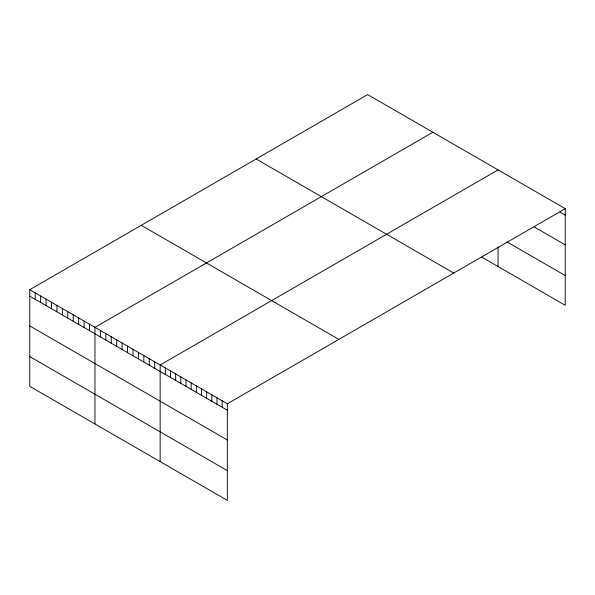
<?xml version="1.0" encoding="UTF-8"?>
<svg xmlns="http://www.w3.org/2000/svg" width="595" height="595" viewBox="0 0 595 595"><rect width="100%" height="100%" fill="white"/><g stroke="black" fill="none" stroke-linecap="round" stroke-linejoin="round"><path stroke-width="0.89" d="M29.75 289.698L227.335 403.774L227.335 500.395L29.75 386.326L29.75 289.698L367.665 94.605L565.25 208.674L565.25 305.302L481.772 257.107M432.87 132.246L94.955 327.347L94.955 423.967M498.075 169.895L160.152 364.988L160.152 461.608M227.335 403.774L565.25 208.674M560.081 212.147L565.25 215.13M534.243 226.985L565.25 244.887M506.933 241.875L565.25 275.545M256.155 158.984L453.74 273.06M141.26 225.319L338.845 339.388M29.75 296.154L227.335 410.23M29.75 325.911L227.335 439.98M29.75 356.569L227.335 470.638M498.075 246.962L498.075 266.515M222.166 400.792L222.166 407.248M216.996 397.802L216.996 404.258M211.827 394.82L211.827 401.275M206.658 391.837L206.658 398.293M201.497 388.855L201.497 395.311M196.328 385.872L196.328 392.328M191.159 382.89L191.159 389.346M185.99 379.908L185.99 386.363M180.828 376.925L180.828 383.373M175.659 373.935L175.659 380.391M170.49 370.953L170.49 377.409M165.321 367.97L165.321 374.426M154.722 361.849L154.722 368.305M149.286 358.711L149.286 365.166M143.856 355.579L143.856 362.035M138.419 352.441L138.419 358.897M132.99 349.302L132.99 355.758M127.553 346.164L127.553 352.619M122.116 343.025L122.116 349.481M116.687 339.894L116.687 346.35M111.25 336.755L111.25 343.211M105.821 333.617L105.821 340.072M100.384 330.478L100.384 336.934M89.518 324.208L89.518 330.664M84.088 321.069L84.088 327.525M78.652 317.931L78.652 324.387M73.215 314.792L73.215 321.248M67.785 311.661L67.785 318.117M62.349 308.522L62.349 314.978M56.919 305.384L56.919 311.839M51.482 302.245L51.482 308.701M46.053 299.114L46.053 305.562M40.616 295.975L40.616 302.431M35.187 292.837L35.187 299.292"/></g></svg>
